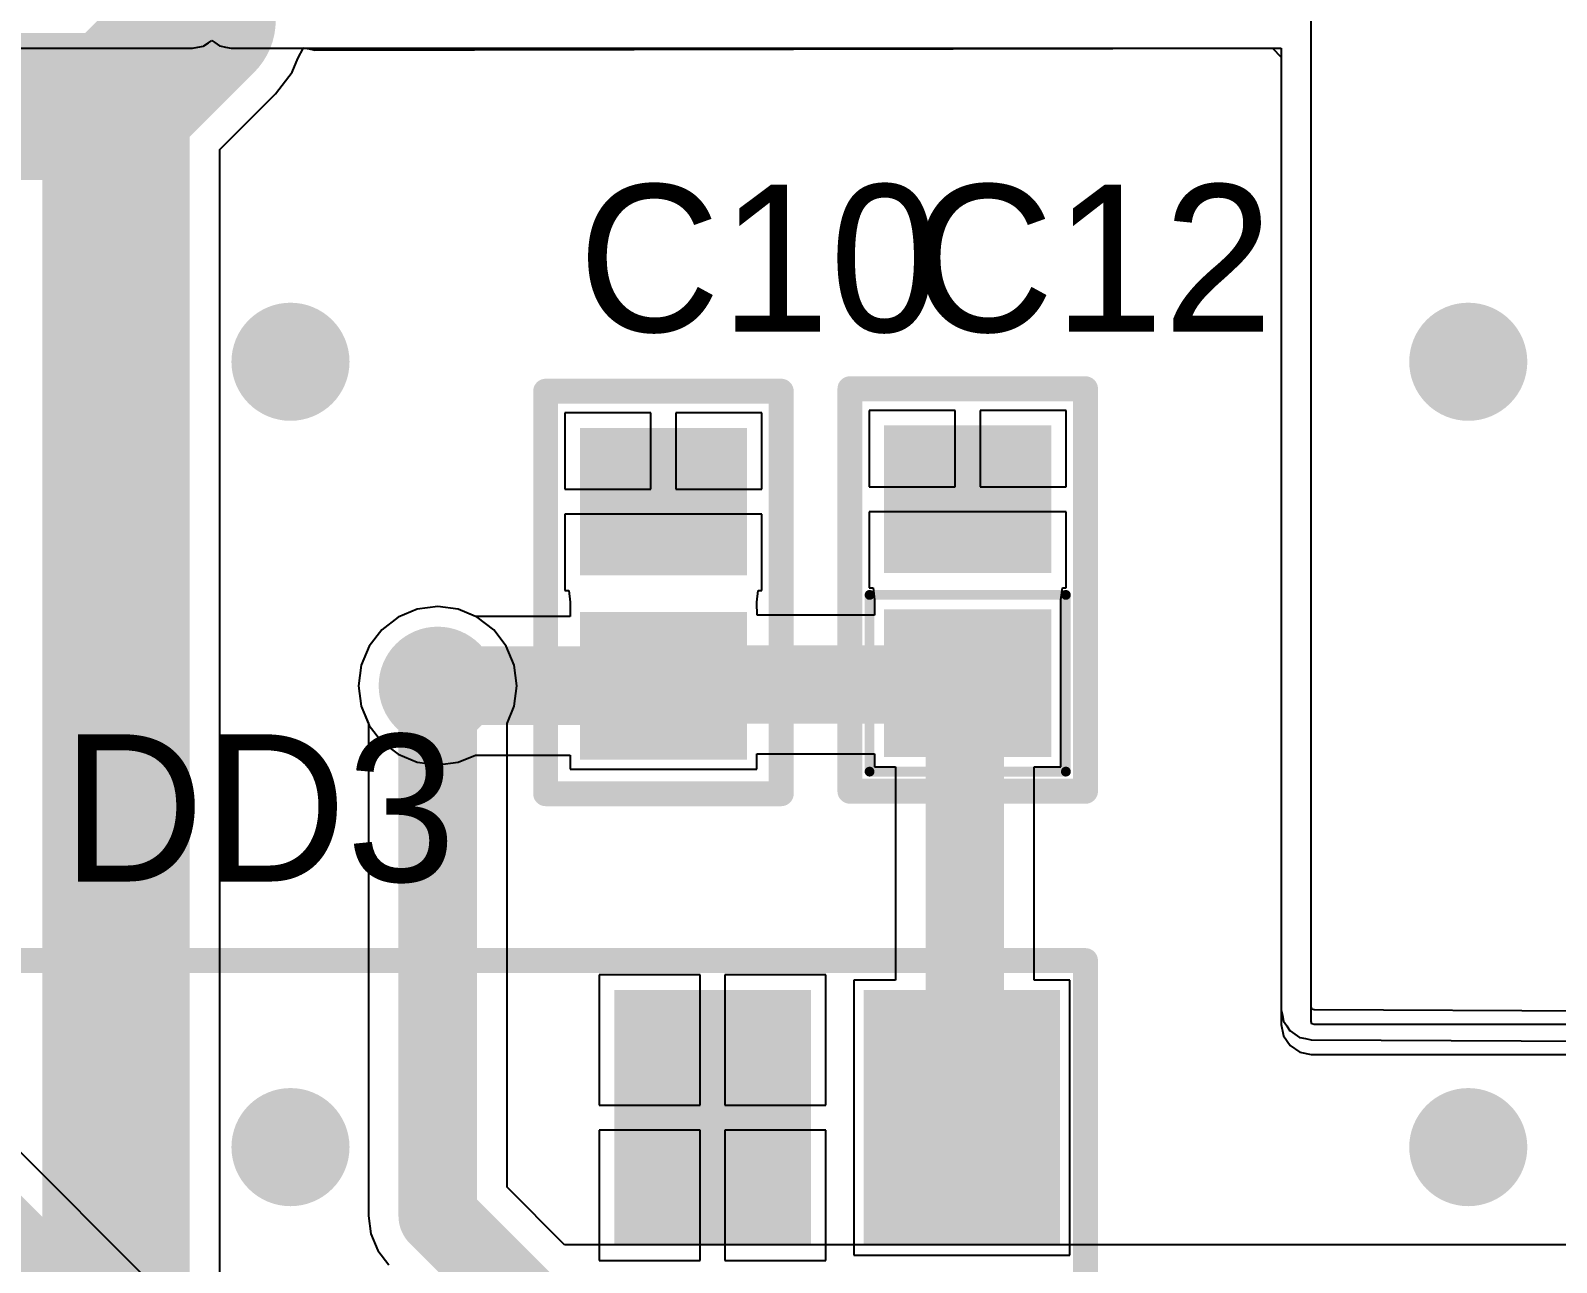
# Model space of a CAD drawing. Header units: millimetres. Extents: x -0.1 to 95.7, y -2.6 to 60.7.
# Drawn here: x 16.95 to 32.5, y 17.83 to 30.37 of the extents above; entities that cross this region are included whole.
import ezdxf

# ---------------------------------------------------------------- set-up
doc = ezdxf.new("R2010")
doc.units = ezdxf.units.MM
for name, color, linetype in [('BottomLayer', 5, 'Continuous'), ('BottomSolder', 6, 'Continuous'), ('MultiLayer', 9, 'Continuous'), ('TopLayer', 1, 'Continuous'), ('TopOverlay', 2, 'Continuous'), ('TopPaste', 8, 'Continuous'), ('TopSolder', 216, 'Continuous'), ('ViaHoleLayer', 16, 'Continuous')]:
    doc.layers.add(name, color=color, linetype=linetype)

# ---------------------------------------------------------------- blocks, each defined once
blk = doc.blocks.new('TMR1SM_SMD_26')
at = {"layer": 'TopLayer'}
for points in [[(-17.30000096, 14.3400018), (-14.90000068, 14.3400018), (-17.30000096, 16.1399982), (-14.90000068, 16.1399982)], [(-17.30000096, 11.8000018), (-14.90000068, 11.8000018), (-17.30000096, 13.5999982), (-14.90000068, 13.5999982)]]:
    blk.add_solid(points, dxfattribs=at)
at = {"layer": 'TopOverlay', "const_width": 0.254}
for points in [[(1.59999934, 16.50000002), (-17.70000016, 16.50000002)], [(-17.70000016, -1.29999994), (-17.70000016, 16.50000002)]]:
    blk.add_lwpolyline(points, dxfattribs=at)
at = {"layer": 'TopOverlay', "const_width": 0.127}
blk.add_lwpolyline([(-17.76350016, 16.50000002, 1), (-17.63650016, 16.50000002, 1)], format="xyb", close=True, dxfattribs=at)
blk.add_lwpolyline([(-17.76350016, 16.50000002, 1), (-17.63650016, 16.50000002, 1)], format="xyb", close=True, dxfattribs=at)
at = {"layer": 'TopPaste'}
for points in [[(-17.30000096, 14.3400018), (-14.90000068, 14.3400018), (-17.30000096, 16.1399982), (-14.90000068, 16.1399982)], [(-17.30000096, 11.8000018), (-14.90000068, 11.8000018), (-17.30000096, 13.5999982), (-14.90000068, 13.5999982)]]:
    blk.add_solid(points, dxfattribs=at)
at = {"layer": 'TopSolder'}
for points in [[(-17.40160096, 14.2384018), (-14.79840068, 14.2384018), (-17.40160096, 16.2415982), (-14.79840068, 16.2415982)], [(-17.40160096, 11.6984018), (-14.79840068, 11.6984018), (-17.40160096, 13.7015982), (-14.79840068, 13.7015982)]]:
    blk.add_solid(points, dxfattribs=at)
blk = doc.blocks.new('C______________0805_51')
at = {"layer": 'TopLayer'}
for points in [[(-0.6499986999999999, -0.7499985), (0.6499986999999999, -0.7499985), (-0.6499986999999999, 0.7499985), (0.6499986999999999, 0.7499985)], [(1.22500136, -0.7499985), (2.52499876, -0.7499985), (1.22500136, 0.7499985), (2.52499876, 0.7499985)]]:
    blk.add_solid(points, dxfattribs=at)
at = {"layer": 'TopOverlay'}
for points, const_width in [([(-1.10000034, 1.20000014), (2.99999908, 1.20000014)], 0.254), ([(-1.10000034, 1.20000014), (-1.10000034, -1.20000014)], 0.254), ([(2.99999908, 1.20000014), (2.99999908, -1.20000014)], 0.254), ([(-0.90000074, 1.00000054), (-0.90000074, -1.00000054)], 0.0999998), ([(-0.90000074, 1.00000054), (0.90000074, 1.00000054)], 0.0999998), ([(0.90000074, 1.00000054), (0.90000074, -1.00000054)], 0.0999998), ([(-1.10000034, -1.20000014), (2.00000108, -1.20000014)], 0.254), ([(-0.90000074, -1.00000054), (0.90000074, -1.00000054)], 0.0999998), ([(2.00000108, -1.20000014), (2.99999908, -1.20000014)], 0.254)]:
    blk.add_lwpolyline(points, dxfattribs=dict(at, const_width=const_width))
for points, const_width in [([(-1.16350034, 1.20000014, 1), (-1.03650034, 1.20000014, 1)], 0.127), ([(-1.16350034, 1.20000014, 1), (-1.03650034, 1.20000014, 1)], 0.127), ([(2.93649908, 1.20000014, 1), (3.06349908, 1.20000014, 1)], 0.127), ([(2.93649908, 1.20000014, 1), (3.06349908, 1.20000014, 1)], 0.127), ([(-0.9249994199999999, 1.00000054, 1), (-0.8750020599999999, 1.00000054, 1)], 0.0499999), ([(-0.9249994199999999, 1.00000054, 1), (-0.8750020599999999, 1.00000054, 1)], 0.0499999), ([(0.8750020599999999, 1.00000054, 1), (0.9249994199999999, 1.00000054, 1)], 0.0499999), ([(0.8750020599999999, 1.00000054, 1), (0.9249994199999999, 1.00000054, 1)], 0.0499999), ([(-1.16350034, -1.20000014, 1), (-1.03650034, -1.20000014, 1)], 0.127), ([(-1.16350034, -1.20000014, 1), (-1.03650034, -1.20000014, 1)], 0.127), ([(-0.9249994199999999, -1.00000054, 1), (-0.8750020599999999, -1.00000054, 1)], 0.0499999), ([(-0.9249994199999999, -1.00000054, 1), (-0.8750020599999999, -1.00000054, 1)], 0.0499999), ([(0.8750020599999999, -1.00000054, 1), (0.9249994199999999, -1.00000054, 1)], 0.0499999), ([(0.8750020599999999, -1.00000054, 1), (0.9249994199999999, -1.00000054, 1)], 0.0499999), ([(1.93650108, -1.20000014, 1), (2.06350108, -1.20000014, 1)], 0.127), ([(1.93650108, -1.20000014, 1), (2.06350108, -1.20000014, 1)], 0.127), ([(2.93649908, -1.20000014, 1), (3.06349908, -1.20000014, 1)], 0.127), ([(2.93649908, -1.20000014, 1), (3.06349908, -1.20000014, 1)], 0.127)]:
    blk.add_lwpolyline(points, format="xyb", close=True, dxfattribs=dict(at, const_width=const_width))
at = {"layer": 'TopPaste'}
for points in [[(-0.6499986999999999, -0.7499985), (0.6499986999999999, -0.7499985), (-0.6499986999999999, 0.7499985), (0.6499986999999999, 0.7499985)], [(1.22500136, -0.7499985), (2.52499876, -0.7499985), (1.22500136, 0.7499985), (2.52499876, 0.7499985)]]:
    blk.add_solid(points, dxfattribs=at)
at = {"layer": 'TopSolder'}
for points in [[(-0.7515987, -0.8515985), (0.7515987, -0.8515985), (-0.7515987, 0.8515985), (0.7515987, 0.8515985)], [(1.12340136, -0.8515985), (2.62659876, -0.8515985), (1.12340136, 0.8515985), (2.62659876, 0.8515985)]]:
    blk.add_solid(points, dxfattribs=at)
blk = doc.blocks.new('C_________0805_52')
at = {"layer": 'TopLayer'}
for points in [[(-0.6499986999999999, -0.7499985), (0.6499986999999999, -0.7499985), (-0.6499986999999999, 0.7499985), (0.6499986999999999, 0.7499985)], [(1.22500136, -0.7499985), (2.52499876, -0.7499985), (1.22500136, 0.7499985), (2.52499876, 0.7499985)]]:
    blk.add_solid(points, dxfattribs=at)
at = {"layer": 'TopOverlay', "const_width": 0.254}
for points in [[(-1.10000034, 1.20000014), (-1.10000034, -1.20000014)], [(-1.10000034, 1.20000014), (2.99999908, 1.20000014)], [(2.99999908, 1.20000014), (2.99999908, -1.20000014)], [(-1.10000034, -1.20000014), (2.00000108, -1.20000014)], [(2.00000108, -1.20000014), (2.99999908, -1.20000014)]]:
    blk.add_lwpolyline(points, dxfattribs=at)
at = {"layer": 'TopOverlay', "const_width": 0.127}
for points in [[(-1.16350034, 1.20000014, 1), (-1.03650034, 1.20000014, 1)], [(-1.16350034, 1.20000014, 1), (-1.03650034, 1.20000014, 1)], [(2.93649908, 1.20000014, 1), (3.06349908, 1.20000014, 1)], [(2.93649908, 1.20000014, 1), (3.06349908, 1.20000014, 1)], [(-1.16350034, -1.20000014, 1), (-1.03650034, -1.20000014, 1)], [(-1.16350034, -1.20000014, 1), (-1.03650034, -1.20000014, 1)], [(1.93650108, -1.20000014, 1), (2.06350108, -1.20000014, 1)], [(1.93650108, -1.20000014, 1), (2.06350108, -1.20000014, 1)], [(2.93649908, -1.20000014, 1), (3.06349908, -1.20000014, 1)], [(2.93649908, -1.20000014, 1), (3.06349908, -1.20000014, 1)]]:
    blk.add_lwpolyline(points, format="xyb", close=True, dxfattribs=at)
at = {"layer": 'TopPaste'}
for points in [[(-0.6499986999999999, -0.7499985), (0.6499986999999999, -0.7499985), (-0.6499986999999999, 0.7499985), (0.6499986999999999, 0.7499985)], [(1.22500136, -0.7499985), (2.52499876, -0.7499985), (1.22500136, 0.7499985), (2.52499876, 0.7499985)]]:
    blk.add_solid(points, dxfattribs=at)
at = {"layer": 'TopSolder'}
for points in [[(-0.7515987, -0.8515985), (0.7515987, -0.8515985), (-0.7515987, 0.8515985), (0.7515987, 0.8515985)], [(1.12340136, -0.8515985), (2.62659876, -0.8515985), (1.12340136, 0.8515985), (2.62659876, 0.8515985)]]:
    blk.add_solid(points, dxfattribs=at)

msp = doc.modelspace()

# ---------------------------------------------------------------- linework, layer by layer
at = {"layer": 'BottomLayer'}
for p, q in [((30.00000096, 30.194123), (30.00000096, 30.49999996)), ((8.25905892, 30.194123), (18.6000009, 30.194123)), ((18.6000009, 30.194123), (18.65635842, 30.20533456)), ((18.65635842, 30.20533456), (18.71275912, 30.21566728)), ((18.71275912, 30.21566728), (18.71473778, 30.21694743999999)), ((18.71473778, 30.21694743999999), (18.71705426, 30.21740718)), ((18.71705426, 30.21740718), (18.76483166, 30.2493299)), ((18.76483166, 30.2493299), (18.79875336, 30.27125772)), ((18.79875336, 30.27125772), (18.82885998, 30.25114092)), ((18.82885998, 30.25114092), (18.87721142, 30.2183038)), ((18.87721142, 30.2183038), (18.87836458, 30.21806504)), ((18.87836458, 30.21806504), (18.8793501, 30.21740718)), ((18.8793501, 30.21740718), (18.9367541, 30.20598734)), ((18.9367541, 30.20598734), (18.99408444, 30.19413062)), ((18.99408444, 30.19413062), (18.99524776, 30.19435414)), ((18.99524776, 30.19435414), (18.99640346, 30.194123)), ((18.99640346, 30.194123), (29.694124, 30.194123)), ((29.694124, 30.194123), (29.694124, 20.39999984)), ((30.00000096, 20.4301217), (30.00000096, 30.194123)), ((30.2386746, 5.559059239999999), (8.25905892, 27.53867746)), ((20.89115964, 24.47940748), (20.69654992, 24.39879804)), ((21.10000098, 24.50690298), (20.89115964, 24.47940748)), ((21.30884232, 24.47940748), (21.10000098, 24.50690298)), ((21.50345204, 24.39879804), (21.30884232, 24.47940748)), ((20.5294357, 24.27056614), (20.4012038, 24.10345192)), ((20.69654992, 24.39879804), (20.5294357, 24.27056614)), ((21.67056626, 24.27056614), (21.50345204, 24.39879804)), ((21.79879816, 24.10345192), (21.67056626, 24.27056614)), ((20.4012038, 24.10345192), (20.32059436, 23.9088422)), ((21.8794076, 23.9088422), (21.79879816, 24.10345192)), ((20.32059436, 23.9088422), (20.29309886, 23.70000086)), ((21.9069031, 23.70000086), (21.8794076, 23.9088422)), ((20.29309886, 23.70000086), (20.32059436, 23.49115952)), ((21.8794076, 23.49115952), (21.9069031, 23.70000086)), ((20.32059436, 23.49115952), (20.39396226, 23.31403262)), ((21.8060397, 23.31403262), (21.8794076, 23.49115952)), ((20.39396226, 23.31403262), (20.39396226, 18.29999896)), ((21.8060397, 18.59244948), (21.8060397, 23.31403262)), ((29.694124, 20.39999984), (29.70558448, 20.34238248)), ((30.00500222, 20.40497824), (30.00000096, 20.4301217)), ((30.03013044, 20.3998449), (30.00500222, 20.40497824)), ((68.99999916, 20.20000024), (30.03013044, 20.3998449)), ((29.70558448, 20.34238248), (29.71681127999999, 20.28439682)), ((29.71681127999999, 20.28439682), (29.71725324, 20.2837288)), ((29.71725324, 20.2837288), (29.71740818, 20.28294648)), ((29.71740818, 20.28294648), (29.7500675, 20.23406672)), ((29.7500675, 20.23406672), (29.7826049, 20.18482374)), ((29.7826049, 20.18482374), (29.78326784, 20.18437416)), ((29.78326784, 20.18437416), (29.78371234, 20.18371122)), ((29.78371234, 20.18371122), (29.83270894, 20.1509757)), ((29.83270894, 20.1509757), (29.8814998, 20.11801158)), ((29.8814998, 20.11801158), (29.88228212, 20.11785156)), ((29.88228212, 20.11785156), (29.8829476, 20.11740706)), ((29.8829476, 20.11740706), (29.94084182, 20.1058907)), ((29.94084182, 20.1058907), (29.99843124, 20.09412796)), ((29.99843124, 20.09412796), (68.6941222, 19.89568792)), ((22.3924495, 18.00603968), (21.8060397, 18.59244948)), ((20.39396226, 18.29999896), (20.41802114, 18.11726374)), ((20.41802114, 18.11726374), (20.4885544, 17.9469796)), ((20.4885544, 17.9469796), (20.60075636, 17.80075434)), ((61.40000165999999, 18.00603968), (22.3924495, 18.00603968))]:
    msp.add_line(p, q, dxfattribs=at)
for points, const_width in [([(7.20000084, 27.09999914), (29.69999902, 4.60000096)], 1.49999954), ([(21.10000098, 18.29999896), (21.10000098, 23.70000086)], 0.8000009399999999), ([(21.10000098, 18.29999896), (22.09999898, 17.30000096)], 0.8000009399999999)]:
    msp.add_lwpolyline(points, dxfattribs=dict(at, const_width=const_width))
for points, const_width in [([(19.34999432, 26.99999172, 1), (19.84999332, 26.99999172, 1)], 0.499999), ([(31.34999318, 26.99999172, 1), (31.84999218, 26.99999172, 1)], 0.499999), ([(20.85000148, 23.70000086, 1), (21.35000048, 23.70000086, 1)], 0.499999), ([(20.90000138, 23.70000086, 1), (21.30000058, 23.70000086, 1)], 0.3999992), ([(19.34999432, 18.99999248, 1), (19.84999332, 18.99999248, 1)], 0.499999), ([(31.34999318, 18.99999248, 1), (31.84999218, 18.99999248, 1)], 0.499999), ([(20.90000138, 18.29999896, 1), (21.30000058, 18.29999896, 1)], 0.3999992), ([(20.90000138, 18.29999896, 1), (21.30000058, 18.29999896, 1)], 0.3999992)]:
    msp.add_lwpolyline(points, format="xyb", close=True, dxfattribs=dict(at, const_width=const_width))
at = {"layer": 'BottomSolder', "const_width": 0.601599}
for points in [[(19.29919432, 26.99999172, 1), (19.90079332, 26.99999172, 1)], [(31.29919318, 26.99999172, 1), (31.90079218, 26.99999172, 1)], [(20.79920148, 23.70000086, 1), (21.40080048, 23.70000086, 1)], [(19.29919432, 18.99999248, 1), (19.90079332, 18.99999248, 1)], [(31.29919318, 18.99999248, 1), (31.90079218, 18.99999248, 1)]]:
    msp.add_lwpolyline(points, format="xyb", close=True, dxfattribs=at)
at = {"layer": 'MultiLayer', "const_width": 0.499999}
for points in [[(19.34999432, 26.99999172, 1), (19.84999332, 26.99999172, 1)], [(31.34999318, 26.99999172, 1), (31.84999218, 26.99999172, 1)], [(20.85000148, 23.70000086, 1), (21.35000048, 23.70000086, 1)], [(19.34999432, 18.99999248, 1), (19.84999332, 18.99999248, 1)], [(31.34999318, 18.99999248, 1), (31.84999218, 18.99999248, 1)]]:
    msp.add_lwpolyline(points, format="xyb", close=True, dxfattribs=at)
at = {"layer": 'TopLayer'}
for p, q in [((30.00000096, 30.103953), (30.00000096, 30.49999996)), ((19.67538102, 30.0896782), (19.73242942, 30.19803206)), ((19.73242942, 30.19803206), (19.791299, 30.18643696)), ((19.791299, 30.18643696), (19.84923132, 30.17496886)), ((19.84923132, 30.17496886), (19.8493761, 30.1749968)), ((19.8493761, 30.1749968), (19.84952342, 30.17496886)), ((19.84952342, 30.17496886), (29.60423594, 30.19337624)), ((29.60423594, 30.19337624), (29.694124, 30.10365582)), ((19.61717184, 29.94915016), (19.67538102, 30.0896782)), ((29.694124, 30.10365582), (29.694124, 20.25000014)), ((30.0000035, 30.1039403), (30.00000096, 30.103953)), ((30.00000096, 30.1039276), (30.0000035, 30.1039403)), ((30.00000096, 20.28012708), (30.00000096, 30.1039276)), ((19.4488689, 29.729811), (19.61717184, 29.94915016)), ((18.8803788, 29.1613209), (19.44885874, 29.72980338)), ((19.44885874, 29.72980338), (19.4488689, 29.729811)), ((18.8803788, 5.71735712), (18.8803788, 29.1613209)), ((23.27300146, 26.47899962), (22.39600042, 26.47899962)), ((22.39600042, 26.47899962), (22.39600042, 25.70199838)), ((23.27300146, 25.70199838), (23.27300146, 26.47899962)), ((24.40399742, 26.47899962), (23.52700146, 26.47899962)), ((23.52700146, 26.47899962), (23.52700146, 25.70199838)), ((24.40399742, 25.70199838), (24.40399742, 26.47899962)), ((26.37300288, 26.50400084), (25.49600184, 26.50400084)), ((25.49600184, 26.50400084), (25.49600184, 25.72700468)), ((26.37300288, 25.72700468), (26.37300288, 26.50400084)), ((27.50399884, 26.50400084), (26.62700288, 26.50400084)), ((26.62700288, 26.50400084), (26.62700288, 25.72700468)), ((27.50399884, 25.72700468), (27.50399884, 26.50400084)), ((22.39600042, 25.70199838), (23.27300146, 25.70199838)), ((23.52700146, 25.70199838), (24.40399742, 25.70199838)), ((25.49600184, 25.72700468), (26.37300288, 25.72700468)), ((26.62700288, 25.72700468), (27.50399884, 25.72700468)), ((23.40000146, 25.44799838), (22.39600042, 25.44799838)), ((22.39600042, 25.44799838), (22.39600042, 24.67100222)), ((24.40399742, 25.44799838), (23.40000146, 25.44799838)), ((24.40399742, 24.67100222), (24.40399742, 25.44799838)), ((26.50000288, 25.47300468), (25.49600184, 25.47300468)), ((25.49600184, 25.47300468), (25.49600184, 24.69600344)), ((27.50399884, 25.47300468), (26.50000288, 25.47300468)), ((27.50399884, 24.69600344), (27.50399884, 25.47300468)), ((22.39600042, 24.67100222), (22.43552028, 24.67100222)), ((22.43552028, 24.67100222), (22.44999828, 24.54999916)), ((24.34999956, 24.54999916), (24.36447756, 24.67100222)), ((24.36447756, 24.67100222), (24.40399742, 24.67100222)), ((25.49600184, 24.69600344), (25.5355217, 24.69600344)), ((25.5355217, 24.69600344), (25.5499997, 24.57500038)), ((25.5499997, 24.57500038), (25.55000224, 24.5690009)), ((25.55000224, 24.5690009), (25.55000224, 24.41854146)), ((27.44999843999999, 24.5690009), (27.45000098, 24.57500038)), ((27.44999843999999, 22.87500378), (27.44999843999999, 24.5690009)), ((27.45000098, 24.57500038), (27.46447898, 24.69600344)), ((27.46447898, 24.69600344), (27.50399884, 24.69600344)), ((20.89115964, 24.47940748), (20.69654992, 24.39879804)), ((21.10000098, 24.50690298), (20.89115964, 24.47940748)), ((21.30884232, 24.47940748), (21.10000098, 24.50690298)), ((21.48596922, 24.40603958), (21.30884232, 24.47940748)), ((22.44999828, 24.54999916), (22.45000082, 24.54399968)), ((22.45000082, 24.54399968), (22.45000082, 24.40603958)), ((24.34999702, 24.545544), (24.34999956, 24.54999916)), ((24.35367494, 24.41854146), (24.34999702, 24.545544)), ((25.55000224, 24.41854146), (24.35367494, 24.41854146)), ((20.5294357, 24.27056614), (20.4012038, 24.10345192)), ((20.69654992, 24.39879804), (20.5294357, 24.27056614)), ((22.45000082, 24.40603958), (21.48596922, 24.40603958)), ((20.4012038, 24.10345192), (20.32059436, 23.9088422)), ((20.32059436, 23.9088422), (20.29309886, 23.70000086)), ((20.29309886, 23.70000086), (20.32059436, 23.49115952)), ((20.32059436, 23.49115952), (20.4012038, 23.2965498)), ((20.4012038, 23.2965498), (20.5294357, 23.12943558)), ((20.5294357, 23.12943558), (20.69654992, 23.00120368)), ((20.69654992, 23.00120368), (20.89115964, 22.92059424)), ((20.89115964, 22.92059424), (21.10000098, 22.89309874)), ((21.10000098, 22.89309874), (21.30884232, 22.92059424)), ((21.30884232, 22.92059424), (21.48596922, 22.99396214)), ((21.48596922, 22.99396214), (22.45000082, 22.99396214)), ((22.45000082, 22.99396214), (22.45000082, 22.85000256)), ((24.34999702, 22.85000256), (24.34999702, 23.00646402)), ((24.34999702, 23.00646402), (25.55000224, 23.00646402)), ((25.55000224, 23.00646402), (25.55000224, 22.87500378)), ((25.55000224, 22.87500378), (25.76396168, 22.87500378)), ((25.76396168, 22.87500378), (25.76396168, 20.70001956)), ((27.17603912, 20.70001956), (27.17603912, 22.87500378)), ((27.17603912, 22.87500378), (27.44999843999999, 22.87500378)), ((22.45000082, 22.85000256), (24.34999702, 22.85000256)), ((23.77299792, 20.75401996), (22.74600226, 20.75401996)), ((22.74600226, 20.75401996), (22.74600226, 19.42702236)), ((23.77299792, 19.42702236), (23.77299792, 20.75401996)), ((25.05399866, 20.75401996), (24.02699792, 20.75401996)), ((24.02699792, 20.75401996), (24.02699792, 19.42702236)), ((25.05399866, 19.42702236), (25.05399866, 20.75401996)), ((25.76396168, 20.70001956), (25.34000266, 20.70001956)), ((25.34000266, 20.70001956), (25.34000266, 17.90002008)), ((27.53999826, 20.70001956), (27.17603912, 20.70001956)), ((27.53999826, 17.90002008), (27.53999826, 20.70001956)), ((29.694124, 20.25000014), (29.71740818, 20.13294678)), ((30.00499968, 20.25499886), (30.00000096, 20.28012708)), ((30.0301279, 20.25000014), (30.00499968, 20.25499886)), ((65.38878464, 20.25000014), (30.0301279, 20.25000014)), ((29.71740818, 20.13294678), (29.78371234, 20.03371152)), ((29.78371234, 20.03371152), (29.8829476, 19.96740736)), ((29.8829476, 19.96740736), (30.00000096, 19.94412318)), ((30.00000096, 19.94412318), (65.41891412, 19.94412318)), ((22.74600226, 19.42702236), (23.77299792, 19.42702236)), ((24.02699792, 19.42702236), (25.05399866, 19.42702236)), ((23.77299792, 19.17302236), (22.74600226, 19.17302236)), ((22.74600226, 19.17302236), (22.74600226, 17.84601968)), ((23.77299792, 17.84601968), (23.77299792, 19.17302236)), ((25.05399866, 19.17302236), (24.02699792, 19.17302236)), ((24.02699792, 19.17302236), (24.02699792, 17.84601968)), ((25.05399866, 17.84601968), (25.05399866, 19.17302236)), ((25.34000266, 17.90002008), (27.53999826, 17.90002008)), ((22.74600226, 17.84601968), (23.77299792, 17.84601968)), ((24.02699792, 17.84601968), (25.05399866, 17.84601968))]:
    msp.add_line(p, q, dxfattribs=at)
for points, const_width in [([(18.7000007, 30.4786792), (18.7000007, 44.57867894)], 1.49999954), ([(17.82132072, 29.59999922), (18.7000007, 30.4786792)], 1.49999954), ([(10.6786807, 29.59999922), (17.82132072, 29.59999922)], 1.49999954), ([(17.82132072, 5.2786788), (17.82132072, 29.59999922)], 1.49999954), ([(21.10000098, 23.70000086), (23.39999892, 23.70000086)], 0.8000009399999999), ([(23.39999892, 23.70000086), (23.4125008, 23.71250274)], 0.8000009399999999), ([(23.4125008, 23.71250274), (26.4524998, 23.71250274)], 0.8000009399999999), ([(26.4524998, 23.71250274), (26.4700004, 23.69500214)], 0.8000009399999999), ([(26.4700004, 19.33001976), (26.4700004, 23.69500214)], 0.8000009399999999), ([(26.44000046, 19.30001982), (26.4700004, 19.33001976)], 0.8000009399999999)]:
    msp.add_lwpolyline(points, dxfattribs=dict(at, const_width=const_width))
for points, const_width in [([(18.32500018, 30.4786792, 1), (19.07500122, 30.4786792, 1)], 0.7499985), ([(18.32500018, 30.4786792, 1), (19.07500122, 30.4786792, 1)], 0.7499985), ([(17.4463202, 29.59999922, 1), (18.19632124, 29.59999922, 1)], 0.7499985), ([(17.4463202, 29.59999922, 1), (18.19632124, 29.59999922, 1)], 0.7499985), ([(17.4463202, 29.59999922, 1), (18.19632124, 29.59999922, 1)], 0.7499985), ([(19.34999432, 26.99999172, 1), (19.84999332, 26.99999172, 1)], 0.499999), ([(31.34999318, 26.99999172, 1), (31.84999218, 26.99999172, 1)], 0.499999), ([(20.85000148, 23.70000086, 1), (21.35000048, 23.70000086, 1)], 0.499999), ([(20.90000138, 23.70000086, 1), (21.30000058, 23.70000086, 1)], 0.3999992), ([(23.19999932, 23.70000086, 1), (23.59999852, 23.70000086, 1)], 0.3999992), ([(23.19999932, 23.70000086, 1), (23.59999852, 23.70000086, 1)], 0.3999992), ([(23.2125012, 23.71250274, 1), (23.6125004, 23.71250274, 1)], 0.3999992), ([(23.2125012, 23.71250274, 1), (23.6125004, 23.71250274, 1)], 0.3999992), ([(26.2525002, 23.71250274, 1), (26.6524994, 23.71250274, 1)], 0.3999992), ([(26.2525002, 23.71250274, 1), (26.6524994, 23.71250274, 1)], 0.3999992), ([(26.2700008, 23.69500214, 1), (26.67, 23.69500214, 1)], 0.3999992), ([(26.2700008, 23.69500214, 1), (26.67, 23.69500214, 1)], 0.3999992), ([(26.24000086, 19.30001982, 1), (26.64000006, 19.30001982, 1)], 0.3999992), ([(26.2700008, 19.33001976, 1), (26.67, 19.33001976, 1)], 0.3999992), ([(26.2700008, 19.33001976, 1), (26.67, 19.33001976, 1)], 0.3999992), ([(19.34999432, 18.99999248, 1), (19.84999332, 18.99999248, 1)], 0.499999), ([(31.34999318, 18.99999248, 1), (31.84999218, 18.99999248, 1)], 0.499999)]:
    msp.add_lwpolyline(points, format="xyb", close=True, dxfattribs=dict(at, const_width=const_width))
at = {"layer": 'TopSolder', "const_width": 0.601599}
for points in [[(19.29919432, 26.99999172, 1), (19.90079332, 26.99999172, 1)], [(31.29919318, 26.99999172, 1), (31.90079218, 26.99999172, 1)], [(20.79920148, 23.70000086, 1), (21.40080048, 23.70000086, 1)], [(19.29919432, 18.99999248, 1), (19.90079332, 18.99999248, 1)], [(31.29919318, 18.99999248, 1), (31.90079218, 18.99999248, 1)]]:
    msp.add_lwpolyline(points, format="xyb", close=True, dxfattribs=at)
at = {"layer": 'ViaHoleLayer', "const_width": 0.2999994}
for points in [[(19.44999412, 26.99999172, 1), (19.74999352, 26.99999172, 1)], [(31.44999298, 26.99999172, 1), (31.74999238, 26.99999172, 1)], [(20.95000128, 23.70000086, 1), (21.25000068, 23.70000086, 1)], [(19.44999412, 18.99999248, 1), (19.74999352, 18.99999248, 1)], [(31.44999298, 18.99999248, 1), (31.74999238, 18.99999248, 1)]]:
    msp.add_lwpolyline(points, format="xyb", close=True, dxfattribs=at)

# ---------------------------------------------------------------- block references
for name, p, rotation in [('C_________0805_52', (23.39999892, 23.70000086), 90), ('C______________0805_51', (26.50000034, 23.72500208), 90), ('TMR1SM_SMD_26', (11.20000046, 3.200019), 270)]:
    msp.add_blockref(name, p, dxfattribs=dict(rotation=rotation))

# ---------------------------------------------------------------- texts
at = {"layer": 'TopOverlay'}
for s, p in [('C10', (22.5301556, 27.3054445)), ('C12', (25.93015642, 27.3054445)), ('DD3', (17.27205588, 21.705443))]:
    msp.add_text(s, height=1.49999954, dxfattribs=at).set_placement(p)

doc.saveas('drawing.dxf')
